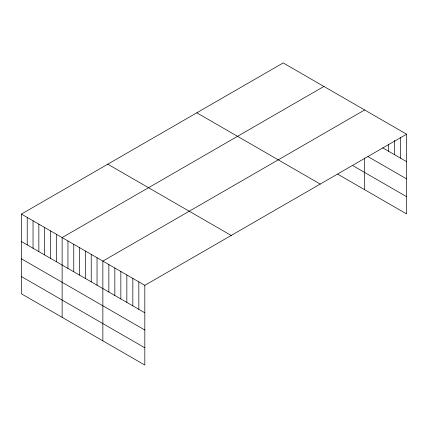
<?xml version="1.0" encoding="UTF-8"?>
<svg xmlns="http://www.w3.org/2000/svg" width="428" height="428" viewBox="0 0 428 428"><rect width="100%" height="100%" fill="white"/><g stroke="black" fill="none" stroke-linecap="round" stroke-linejoin="round"><path stroke-width="0.64" d="M21.4 214.075L144.825 285.332L144.825 365.063L21.4 293.801L21.4 214.075L283.175 62.937L406.6 134.199L406.6 213.925L337.66 174.126M323.905 86.456L62.13 237.588L62.13 317.319M364.635 109.969L102.859 261.101L102.859 340.832M144.825 285.332L406.6 134.199M382.621 147.81L406.6 161.65M367.903 156.562L406.6 178.904M352.998 165.732L406.6 196.677M196.789 112.81L320.214 184.072M107.786 164.197L231.211 235.459M21.4 241.526L144.825 312.788M21.4 258.779L144.825 330.036M21.4 276.552L144.825 347.809M400.603 137.276L400.603 158.189M394.611 140.347L394.611 154.733M388.613 144.734L388.613 151.271M364.635 157.964L364.635 189.7M138.833 281.87L138.833 309.326M132.835 278.409L132.835 305.865M126.843 274.947L126.843 302.403M120.846 271.486L120.846 298.942M114.848 268.024L114.848 295.481M108.856 264.563L108.856 292.019M97.044 257.742L97.044 285.198M91.223 254.387L91.223 281.838M85.407 251.027L85.407 278.478M79.587 247.668L79.587 275.118M73.766 244.308L73.766 271.764M67.95 240.948L67.95 268.404M56.314 234.228L56.314 261.685M50.493 230.869L50.493 258.325M44.672 227.509L44.672 254.965M38.857 224.149L38.857 251.605M33.036 220.789L33.036 248.245M27.221 217.429L27.221 244.886"/></g></svg>
